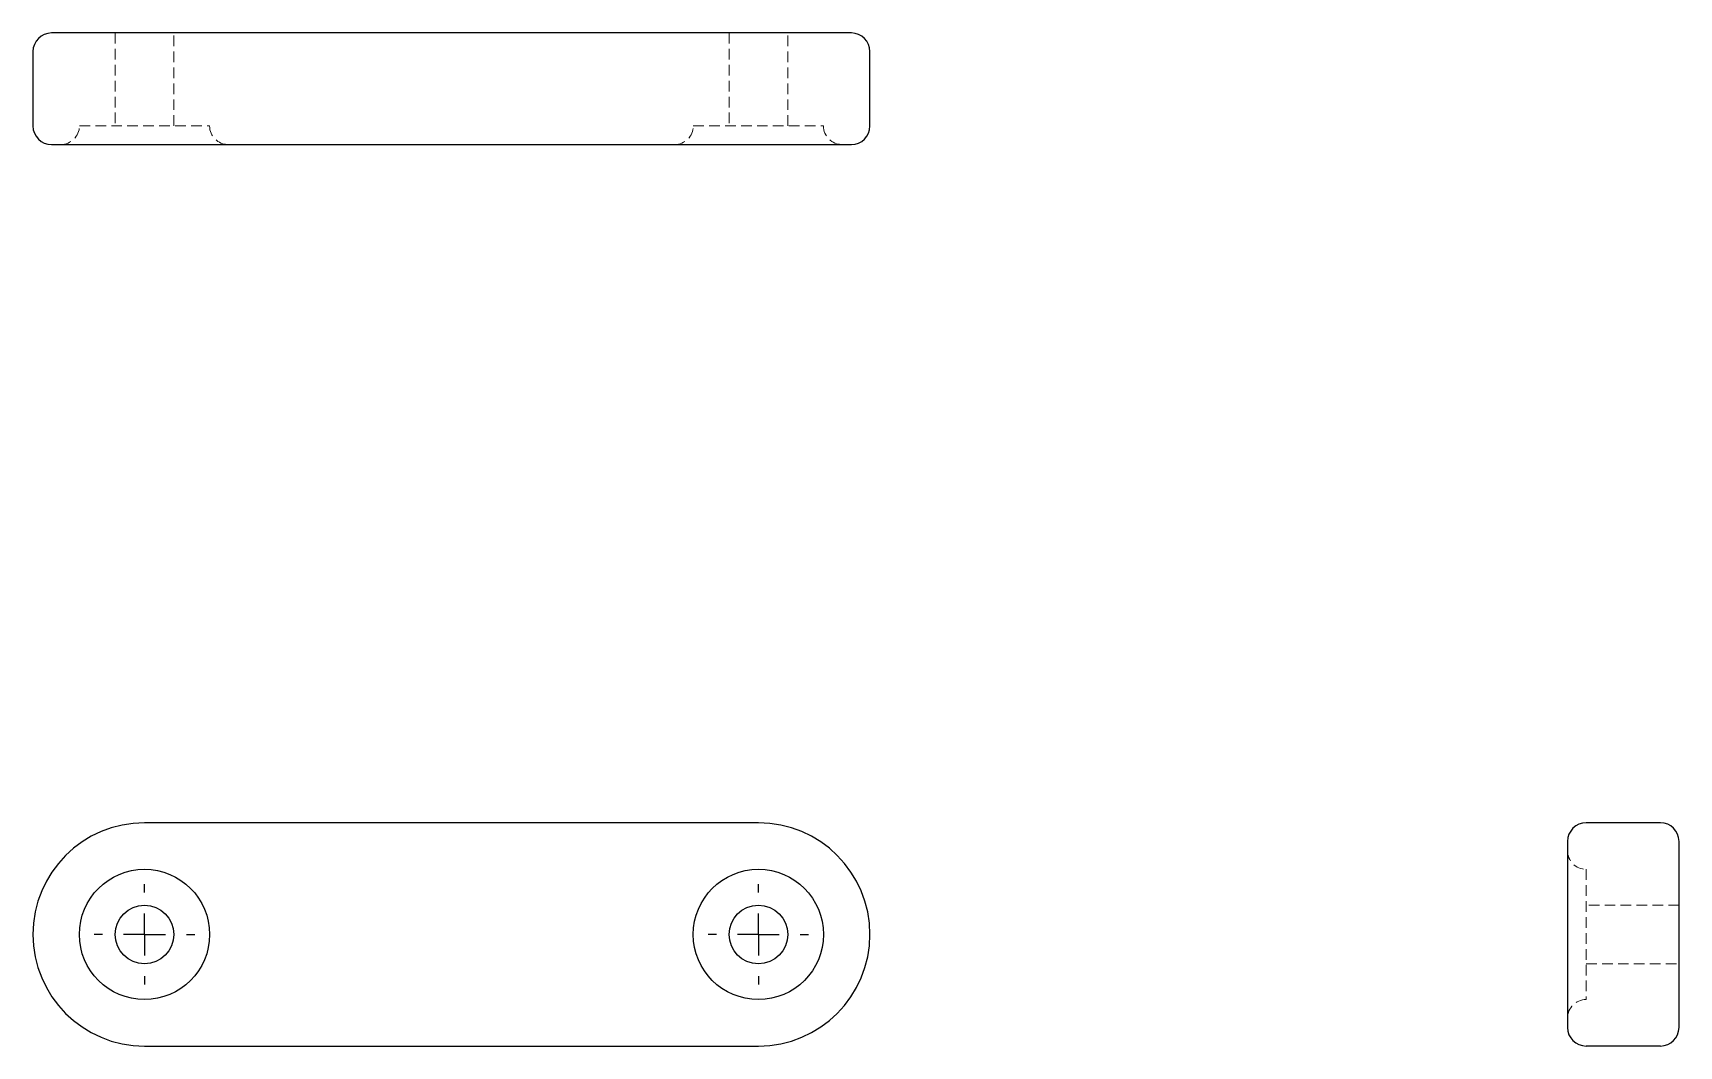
# Model space of a CAD drawing. Header units: millimetres. Extents: x 33 to 230, y 44 to 165.
import ezdxf

# ---------------------------------------------------------------- set-up
doc = ezdxf.new("R2010")
doc.units = ezdxf.units.MM
doc.linetypes.add('HIDDEN', pattern=[1.905, 1.27, -0.635])
doc.layers.add('10', color=7, linetype='Continuous')

# ---------------------------------------------------------------- blocks, each defined once
blk = doc.blocks.new('SW_CENTERMARKSYMBOL_0')
at = {"layer": '10', "color": 0}
for p, q in [((0, 5), (0, 6)), ((0, 0), (0, 2.5)), ((-5, 0), (-6, 0)), ((0, 0), (-2.5, 0)), ((0, 0), (0, -2.5)), ((0, 0), (2.5, 0)), ((5, 0), (6, 0)), ((0, -5), (0, -6))]:
    blk.add_line(p, q, dxfattribs=at)
blk = doc.blocks.new('SW_CENTERMARKSYMBOL_1')
at = {"layer": '10', "color": 0}
for p, q in [((0, 5), (0, 6)), ((0, 0), (0, 2.5)), ((-5, 0), (-6, 0)), ((0, 0), (-2.5, 0)), ((0, 0), (0, -2.5)), ((0, 0), (2.5, 0)), ((5, 0), (6, 0)), ((0, -5), (0, -6))]:
    blk.add_line(p, q, dxfattribs=at)

msp = doc.modelspace()

# ---------------------------------------------------------------- linework, layer by layer
at = {"color": 7, "linetype": 'Continuous', "lineweight": 25}
for p, q in [((46.33, 164.67), (35.22, 164.67)), ((119.67, 164.67), (46.33, 164.67)), ((130.78, 164.67), (119.67, 164.67)), ((33, 162.44), (33, 153.56)), ((133, 153.56), (133, 162.44)), ((35.22, 151.33), (46.33, 151.33)), ((46.33, 151.33), (119.67, 151.33)), ((119.67, 151.33), (130.78, 151.33)), ((119.67, 70.33), (46.33, 70.33)), ((227.44, 70.33), (218.56, 70.33)), ((216.33, 68.11), (216.33, 45.89)), ((229.67, 45.89), (229.67, 68.11)), ((46.33, 43.67), (119.67, 43.67)), ((227.44, 43.67), (218.56, 43.67))]:
    msp.add_line(p, q, dxfattribs=at)
at = {"color": 7, "linetype": 'HIDDEN', "lineweight": 18}
for p, q in [((42.83, 164.67), (42.83, 153.56)), ((49.83, 153.56), (49.83, 164.67)), ((116.17, 164.67), (116.17, 153.56)), ((123.17, 153.56), (123.17, 164.67)), ((38.56, 153.56), (54.11, 153.56)), ((111.89, 153.56), (127.44, 153.56)), ((218.56, 64.78), (218.56, 51.5)), ((229.67, 60.5), (218.56, 60.5)), ((218.56, 53.5), (229.67, 53.5)), ((218.56, 51.5), (218.56, 49.22))]:
    msp.add_line(p, q, dxfattribs=at)
at = {"color": 7, "linetype": 'Continuous', "lineweight": 25}
for centre, radius in [((46.33, 57), 7.78), ((119.67, 57), 7.78), ((46.33, 57), 3.5), ((119.67, 57), 3.5)]:
    msp.add_circle(centre, radius, dxfattribs=at)
for centre, radius, start, end in [((35.22, 162.44), 2.22, 90, 180), ((130.78, 162.44), 2.22, 0, 90), ((35.22, 153.56), 2.22, 180, 270), ((130.78, 153.56), 2.22, 270, 0), ((46.33, 57), 13.33, 90, 270), ((119.67, 57), 13.33, 270, 90), ((218.56, 68.11), 2.22, 90, 180), ((227.44, 68.11), 2.22, 0, 90), ((218.56, 45.89), 2.22, 180, 270), ((227.44, 45.89), 2.22, 270, 0)]:
    msp.add_arc(centre, radius, start, end, dxfattribs=at)
at = {"color": 7, "linetype": 'HIDDEN', "lineweight": 18}
for centre, start, end in [((36.33, 153.56), 270, 0), ((56.33, 153.56), 180, 270), ((109.67, 153.56), 270, 0), ((129.67, 153.56), 180, 270), ((218.56, 67), 180, 270), ((218.56, 47), 90, 180)]:
    msp.add_arc(centre, 2.22, start, end, dxfattribs=at)

# ---------------------------------------------------------------- block references
at = {"layer": '10'}
for name, p in [('SW_CENTERMARKSYMBOL_0', (46.33, 57)), ('SW_CENTERMARKSYMBOL_1', (119.67, 57))]:
    msp.add_blockref(name, p, dxfattribs=at)

doc.saveas('drawing.dxf')
